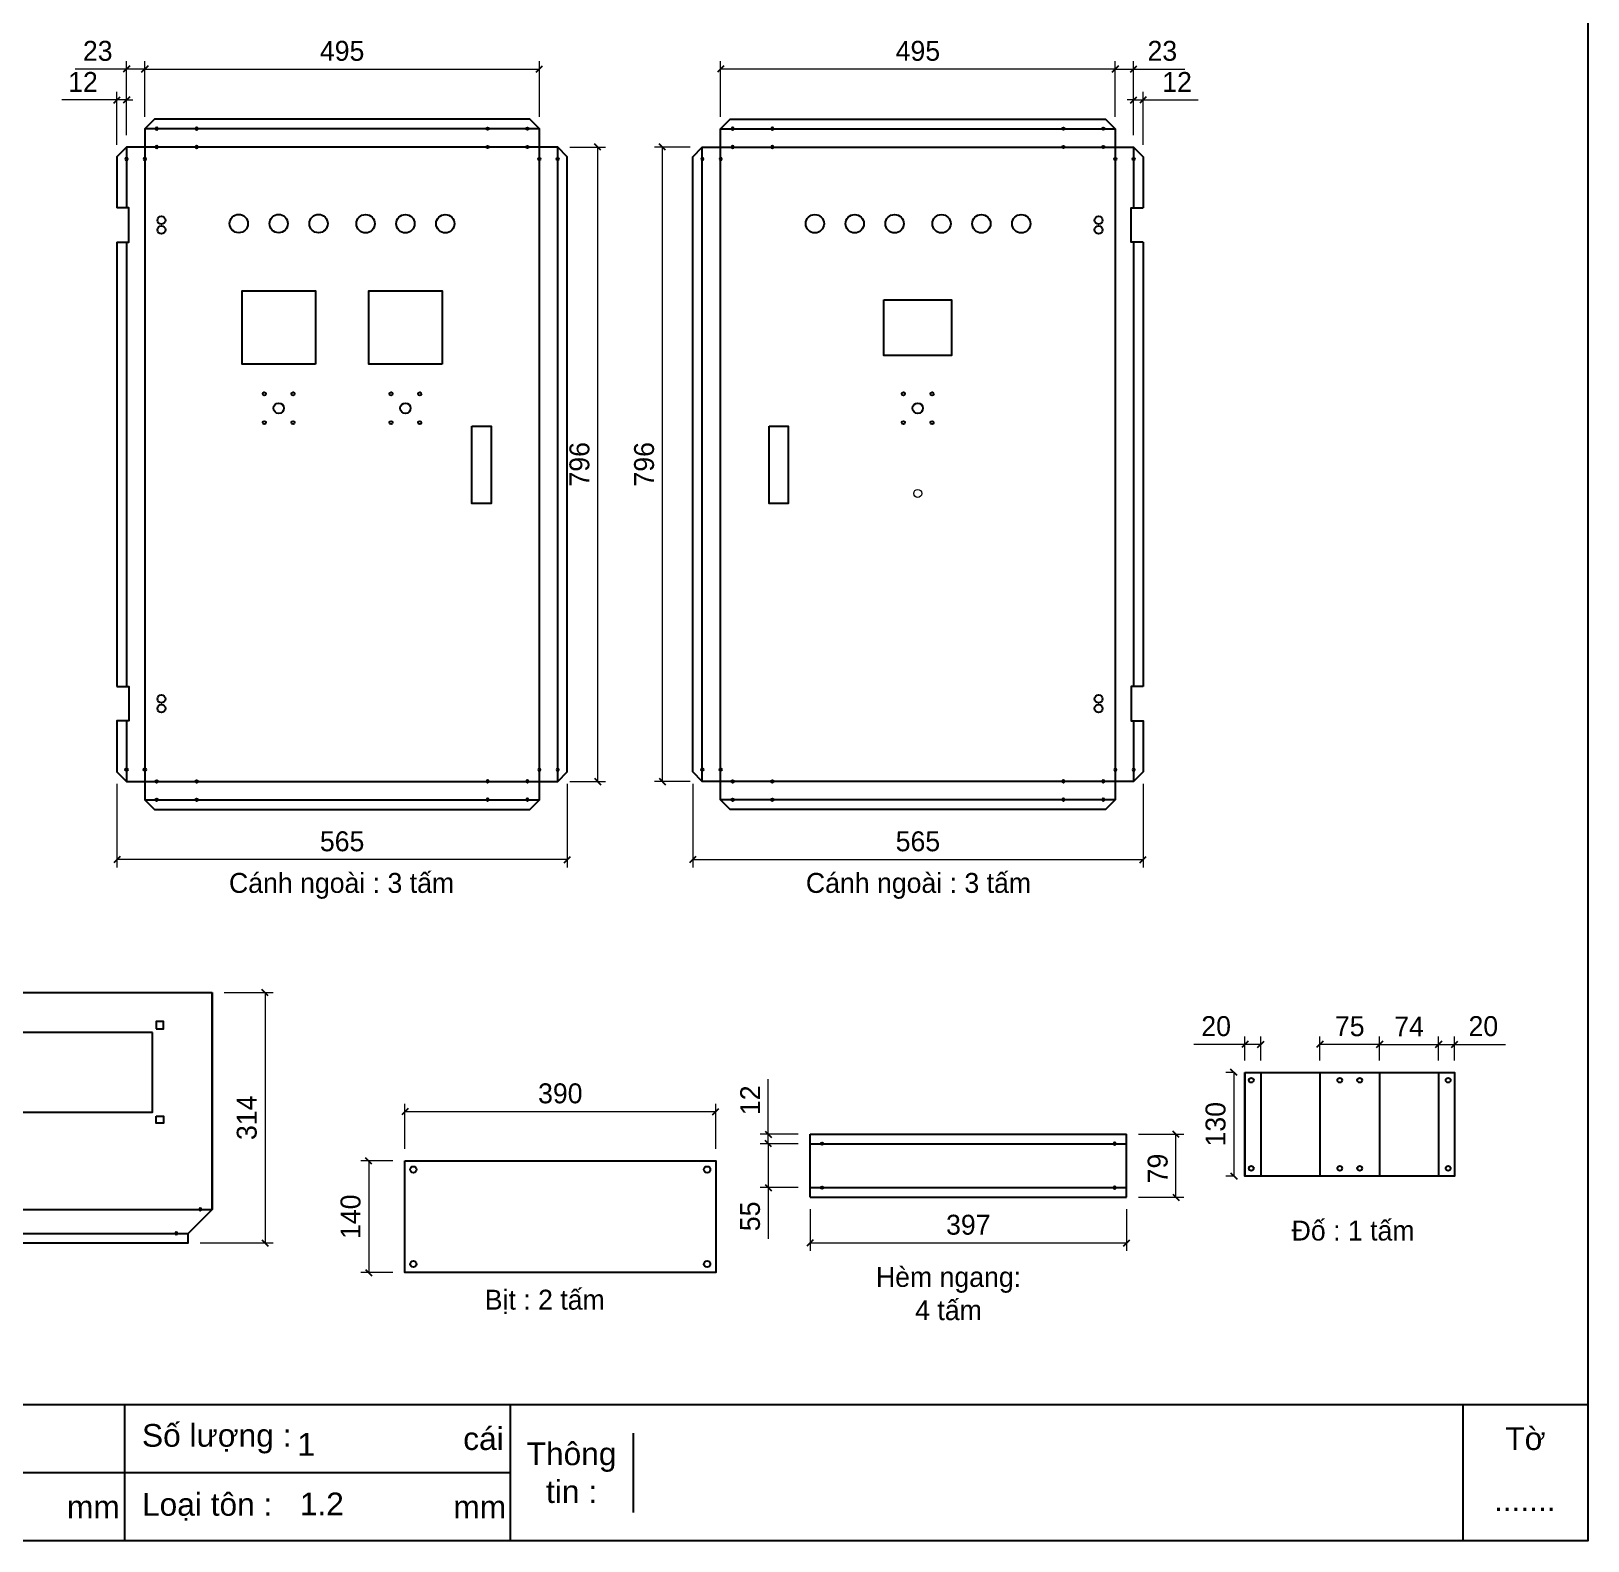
# Model space of a CAD drawing. Header units: millimetres. Extents: x 0 to 4227, y 0 to 2989.
# Drawn here: x 2274 to 4227, y 0 to 1893 of the extents above; entities that cross this region are included whole.
import ezdxf

# ---------------------------------------------------------------- set-up
doc = ezdxf.new("R2010")
doc.units = ezdxf.units.MM
doc.layers.add('CNC', color=7, linetype='Continuous')
doc.layers.add('DIM', color=253, linetype='Continuous')
doc.styles.add('Arial', font='arial.ttf')
doc.dimstyles.new('Dim-25', dxfattribs={"dimtxt": 25, "dimasz": 8, "dimexe": 10, "dimexo": 15, "dimgap": 10, "dimtad": 1, "dimdec": 0, "dimtxsty": 'Standard', "dimblk": 'OBLIQUE', "dimcen": 10, "dimclrd": 5, "dimclre": 5, "dimclrt": 3, "dimazin": 3, "dimtfac": 1, "dimtdec": 0, "dimtmove": 0, "dimatfit": 3, "dimldrblk": 'OBLIQUE', "dimlwd": 9, "dimlwe": 9})

# ---------------------------------------------------------------- blocks, each defined once
blk = doc.blocks.new('KHUNG CHUẨN')
at = {"color": 7}
for p, q in [((19889.2, -28535.2), (16919.2, -28535.2)), ((18599.2, -28535.2), (18599.2, -28655.2)), ((18939.2, -28535.2), (18939.2, -28655.2)), ((19779.2, -28535.2), (19779.2, -28655.2)), ((19047.6, -28560.2), (19047.6, -28630.2)), ((18939.2, -28595.2), (16919.2, -28595.2))]:
    blk.add_line(p, q, dxfattribs=at)
blk.add_lwpolyline([(16919.2, -26555.2), (19889.2, -26555.2), (19889.2, -28655.2), (16919.2, -28655.2)], close=True, dxfattribs=at)
at = {"color": 2, "char_height": 20, "style": 'Arial'}
for s, insert, width, attachment_point in [('  Số lượng :', (18599.2, -28565.2), 917.634, 4), ('cái', (18897.9, -28565.2), 63.517, 4), ('Tờ', (19834.2, -28565.2), 110, 5), ('Thông\\Ptin :', (18993.4, -28595.2), 108.311, 5), ('mm', (18548.6, -28625.2), 73.831, 4), ('  Loại tôn :', (18599.2, -28625.2), 917.634, 4), ('mm', (18889.2, -28625.2), 917.634, 4)]:
    blk.add_mtext(s, dxfattribs=dict(at, insert=insert, width=width, attachment_point=attachment_point))
at = {"color": 3, "style": 'Arial'}
for tag, p in [('#01', (17055.6, -28580.1)), ('#02', (17431.4, -28580.1)), ('#03', (18030.6, -28580.1)), ('#08', (18751.7, -28580.1)), ('#10', (19064.8, -28580.1)), ('#11', (19060.3, -28625.7)), ('#12', (19806.5, -28628.9)), ('#04', (17024.8, -28634.6)), ('#05', (17308.5, -28633)), ('#06', (17632.7, -28633.7)), ('#07', (18002, -28634.7)), ('#09', (18753.8, -28632.6))]:
    blk.add_attdef(tag, p, '', height=20, dxfattribs=at)
blk = doc.blocks.new('f3daunguoc')
at = {"layer": 'CNC', "color": 2, "lineweight": -3}
blk.add_circle((0, 0), 1.5, dxfattribs=at)
blk = doc.blocks.new('*D19')
at = {"color": 0, "linetype": 'ByBlock', "lineweight": -2}
for p, q in [((3652.7, 1803.2), (3660.7, 1811.2)), ((3672.7, 1811.2), (3664.7, 1803.2))]:
    blk.add_line(p, q, dxfattribs=at)
at = {"layer": 'Defpoints', "color": 0, "transparency": 16777216}
for p in [(3668.7, 1807.2), (3656.7, 1748), (3668.7, 1736)]:
    blk.add_point(p, dxfattribs=at)
at = {"layer": 'DIM', "color": 5, "lineweight": 9, "transparency": 16777216}
for p, q in [((3656.7, 1763), (3656.7, 1817.2)), ((3668.7, 1751), (3668.7, 1817.2)), ((3656.7, 1807.2), (3648.7, 1807.2)), ((3656.7, 1807.2), (3668.7, 1807.2)), ((3668.7, 1807.2), (3737.9, 1807.2))]:
    blk.add_line(p, q, dxfattribs=at)
at = {"layer": 'DIM', "color": 3, "transparency": 16777216, "insert": (3711.3, 1829.7), "char_height": 25, "attachment_point": 5}
blk.add_mtext('12', dxfattribs=at)
blk = doc.blocks.new('_Oblique')
at = {"color": 0, "linetype": 'ByBlock', "lineweight": -2}
blk.add_line((-0.5, -0.5), (0.5, 0.5), dxfattribs=at)
blk = doc.blocks.new('*D20')
at = {"color": 0, "linetype": 'ByBlock', "lineweight": -2}
for p, q in [((3637.7, 1849.8), (3629.7, 1841.8)), ((3652.7, 1841.8), (3660.7, 1849.8))]:
    blk.add_line(p, q, dxfattribs=at)
at = {"layer": 'Defpoints', "color": 0, "transparency": 16777216}
for p in [(3656.7, 1845.8), (3633.7, 1771), (3656.7, 1748)]:
    blk.add_point(p, dxfattribs=at)
at = {"layer": 'DIM', "color": 5, "lineweight": 9, "transparency": 16777216}
for p, q in [((3633.7, 1786), (3633.7, 1855.8)), ((3656.7, 1763), (3656.7, 1855.8)), ((3633.7, 1845.8), (3656.7, 1845.8)), ((3656.7, 1845.8), (3720.9, 1845.8))]:
    blk.add_line(p, q, dxfattribs=at)
at = {"layer": 'DIM', "color": 3, "transparency": 16777216, "insert": (3692.8, 1868.6), "char_height": 25, "attachment_point": 5}
blk.add_mtext('23', dxfattribs=at)
blk = doc.blocks.new('*D21')
at = {"color": 0, "linetype": 'ByBlock', "lineweight": -2}
for p, q in [((3142.7, 1849.8), (3134.7, 1841.8)), ((3629.7, 1841.8), (3637.7, 1849.8))]:
    blk.add_line(p, q, dxfattribs=at)
at = {"layer": 'Defpoints', "color": 0, "transparency": 16777216}
for p in [(3138.7, 1845.8), (3138.7, 1771), (3633.7, 1771)]:
    blk.add_point(p, dxfattribs=at)
at = {"layer": 'DIM', "color": 5, "lineweight": 9, "transparency": 16777216}
for p, q in [((3138.7, 1786), (3138.7, 1855.8)), ((3633.7, 1786), (3633.7, 1855.8)), ((3633.7, 1845.8), (3138.7, 1845.8))]:
    blk.add_line(p, q, dxfattribs=at)
at = {"layer": 'DIM', "color": 3, "transparency": 16777216, "insert": (3386.2, 1868.6), "char_height": 25, "attachment_point": 5}
blk.add_mtext('495', dxfattribs=at)
blk = doc.blocks.new('*D22')
at = {"color": 0, "linetype": 'ByBlock', "lineweight": -2}
for p, q in [((3069.6, 1744), (3061.6, 1752)), ((3061.6, 956.4), (3069.6, 948.4))]:
    blk.add_line(p, q, dxfattribs=at)
at = {"layer": 'Defpoints', "color": 0, "transparency": 16777216}
for p in [(3065.6, 1748), (3115.7, 1748), (3115.7, 952.4)]:
    blk.add_point(p, dxfattribs=at)
at = {"layer": 'DIM', "color": 5, "lineweight": 9, "transparency": 16777216}
for p, q in [((3100.7, 1748), (3055.6, 1748)), ((3065.6, 952.4), (3065.6, 1748)), ((3100.7, 952.4), (3055.6, 952.4))]:
    blk.add_line(p, q, dxfattribs=at)
at = {"layer": 'DIM', "color": 3, "transparency": 16777216, "insert": (3042.8, 1350.2), "char_height": 25, "attachment_point": 5, "rotation": 90}
blk.add_mtext('796', dxfattribs=at)
blk = doc.blocks.new('*D23')
at = {"color": 0, "linetype": 'ByBlock', "lineweight": -2}
for p, q in [((3107.7, 858.4), (3099.7, 850.4)), ((3664.7, 850.4), (3672.7, 858.4))]:
    blk.add_line(p, q, dxfattribs=at)
at = {"layer": 'Defpoints', "color": 0, "transparency": 16777216}
for p in [(3103.7, 964.4), (3668.7, 964.4), (3668.7, 854.4)]:
    blk.add_point(p, dxfattribs=at)
at = {"layer": 'DIM', "color": 5, "lineweight": 9, "transparency": 16777216}
for p, q in [((3103.7, 949.4), (3103.7, 844.4)), ((3668.7, 949.4), (3668.7, 844.4)), ((3103.7, 854.4), (3668.7, 854.4))]:
    blk.add_line(p, q, dxfattribs=at)
at = {"layer": 'DIM', "color": 3, "transparency": 16777216, "insert": (3386.2, 877.2), "char_height": 25, "attachment_point": 5}
blk.add_mtext('565', dxfattribs=at)
blk = doc.blocks.new('*D24')
at = {"color": 0, "linetype": 'ByBlock', "lineweight": -2}
for p, q in [((2377.4, 1803.2), (2385.4, 1811.2)), ((2397.4, 1811.2), (2389.4, 1803.2))]:
    blk.add_line(p, q, dxfattribs=at)
at = {"layer": 'Defpoints', "color": 0, "transparency": 16777216}
for p in [(2381.4, 1807.2), (2393.4, 1748), (2381.4, 1736)]:
    blk.add_point(p, dxfattribs=at)
at = {"layer": 'DIM', "color": 5, "lineweight": 9, "transparency": 16777216}
for p, q in [((2381.4, 1751), (2381.4, 1817.2)), ((2393.4, 1763), (2393.4, 1817.2)), ((2381.4, 1807.2), (2312.2, 1807.2)), ((2393.4, 1807.2), (2381.4, 1807.2)), ((2393.4, 1807.2), (2401.4, 1807.2))]:
    blk.add_line(p, q, dxfattribs=at)
at = {"layer": 'DIM', "color": 3, "transparency": 16777216, "insert": (2338.8, 1829.7), "char_height": 25, "attachment_point": 5}
blk.add_mtext('12', dxfattribs=at)
blk = doc.blocks.new('*D25')
at = {"color": 0, "linetype": 'ByBlock', "lineweight": -2}
for p, q in [((2397.4, 1849.8), (2389.4, 1841.8)), ((2412.4, 1841.8), (2420.4, 1849.8))]:
    blk.add_line(p, q, dxfattribs=at)
at = {"layer": 'Defpoints', "color": 0, "transparency": 16777216}
for p in [(2393.4, 1845.8), (2416.4, 1771), (2393.4, 1748)]:
    blk.add_point(p, dxfattribs=at)
at = {"layer": 'DIM', "color": 5, "lineweight": 9, "transparency": 16777216}
for p, q in [((2393.4, 1763), (2393.4, 1855.8)), ((2416.4, 1786), (2416.4, 1855.8)), ((2393.4, 1845.8), (2329.2, 1845.8)), ((2416.4, 1845.8), (2393.4, 1845.8))]:
    blk.add_line(p, q, dxfattribs=at)
at = {"layer": 'DIM', "color": 3, "transparency": 16777216, "insert": (2357.3, 1868.6), "char_height": 25, "attachment_point": 5}
blk.add_mtext('23', dxfattribs=at)
blk = doc.blocks.new('*D26')
at = {"color": 0, "linetype": 'ByBlock', "lineweight": -2}
for p, q in [((2420.4, 1849.8), (2412.4, 1841.8)), ((2907.4, 1841.8), (2915.4, 1849.8))]:
    blk.add_line(p, q, dxfattribs=at)
at = {"layer": 'Defpoints', "color": 0, "transparency": 16777216}
for p in [(2911.4, 1845.8), (2416.4, 1771), (2911.4, 1771)]:
    blk.add_point(p, dxfattribs=at)
at = {"layer": 'DIM', "color": 5, "lineweight": 9, "transparency": 16777216}
for p, q in [((2416.4, 1786), (2416.4, 1855.8)), ((2911.4, 1786), (2911.4, 1855.8)), ((2416.4, 1845.8), (2911.4, 1845.8))]:
    blk.add_line(p, q, dxfattribs=at)
at = {"layer": 'DIM', "color": 3, "transparency": 16777216, "insert": (2663.9, 1868.6), "char_height": 25, "attachment_point": 5}
blk.add_mtext('495', dxfattribs=at)
blk = doc.blocks.new('*D27')
at = {"color": 0, "linetype": 'ByBlock', "lineweight": -2}
for p, q in [((2988.5, 1744), (2980.5, 1752)), ((2980.5, 956.4), (2988.5, 948.4))]:
    blk.add_line(p, q, dxfattribs=at)
at = {"layer": 'Defpoints', "color": 0, "transparency": 16777216}
for p in [(2934.4, 1748), (2984.5, 1748), (2934.4, 952.4)]:
    blk.add_point(p, dxfattribs=at)
at = {"layer": 'DIM', "color": 5, "lineweight": 9, "transparency": 16777216}
for p, q in [((2949.4, 1748), (2994.5, 1748)), ((2984.5, 952.4), (2984.5, 1748)), ((2949.4, 952.4), (2994.5, 952.4))]:
    blk.add_line(p, q, dxfattribs=at)
at = {"layer": 'DIM', "color": 3, "transparency": 16777216, "insert": (2961.7, 1350.2), "char_height": 25, "attachment_point": 5, "rotation": 90}
blk.add_mtext('796', dxfattribs=at)
blk = doc.blocks.new('*D28')
at = {"color": 0, "linetype": 'ByBlock', "lineweight": -2}
for p, q in [((2385.4, 858.4), (2377.4, 850.4)), ((2942.4, 850.4), (2950.4, 858.4))]:
    blk.add_line(p, q, dxfattribs=at)
at = {"layer": 'Defpoints', "color": 0, "transparency": 16777216}
for p in [(2381.4, 964.4), (2946.4, 964.4), (2381.4, 854.4)]:
    blk.add_point(p, dxfattribs=at)
at = {"layer": 'DIM', "color": 5, "lineweight": 9, "transparency": 16777216}
for p, q in [((2381.4, 949.4), (2381.4, 844.4)), ((2946.4, 949.4), (2946.4, 844.4)), ((2946.4, 854.4), (2381.4, 854.4))]:
    blk.add_line(p, q, dxfattribs=at)
at = {"layer": 'DIM', "color": 3, "transparency": 16777216, "insert": (2663.9, 877.2), "char_height": 25, "attachment_point": 5}
blk.add_mtext('565', dxfattribs=at)
blk = doc.blocks.new('*D36')
at = {"color": 0, "linetype": 'ByBlock', "lineweight": -2}
for p, q in [((2571.2, 683.6), (2563.2, 691.6)), ((2563.2, 377.6), (2571.2, 369.6))]:
    blk.add_line(p, q, dxfattribs=at)
at = {"layer": 'Defpoints', "color": 0, "transparency": 16777216}
for p in [(2500.9, 687.6), (2470.9, 373.6), (2567.2, 373.6)]:
    blk.add_point(p, dxfattribs=at)
at = {"layer": 'DIM', "color": 5, "lineweight": 9, "transparency": 16777216}
for p, q in [((2515.9, 687.6), (2577.2, 687.6)), ((2567.2, 687.6), (2567.2, 373.6)), ((2485.9, 373.6), (2577.2, 373.6))]:
    blk.add_line(p, q, dxfattribs=at)
at = {"layer": 'DIM', "color": 3, "transparency": 16777216, "insert": (2544.4, 530.6), "char_height": 25, "attachment_point": 5, "rotation": 90}
blk.add_mtext('314', dxfattribs=at)
blk = doc.blocks.new('*D37')
at = {"color": 5, "lineweight": 9, "ltscale": 3, "transparency": 16777216}
for p, q in [((2742.6, 491.5), (2742.6, 548.3)), ((3132.6, 491.5), (3132.6, 548.3)), ((2742.6, 538.3), (3132.6, 538.3))]:
    blk.add_line(p, q, dxfattribs=at)
at = {"color": 0, "linetype": 'ByBlock', "lineweight": -2}
for p, q in [((2746.6, 542.3), (2738.6, 534.3)), ((3128.6, 534.3), (3136.6, 542.3))]:
    blk.add_line(p, q, dxfattribs=at)
at = {"layer": 'Defpoints', "color": 0, "ltscale": 3, "transparency": 16777216}
for p in [(3132.6, 538.3), (2742.6, 476.5), (3132.6, 476.5)]:
    blk.add_point(p, dxfattribs=at)
at = {"color": 3, "ltscale": 3, "transparency": 16777216, "insert": (2937.6, 561.1), "char_height": 25, "attachment_point": 5}
blk.add_mtext('390', dxfattribs=at)
blk = doc.blocks.new('*D38')
at = {"color": 5, "lineweight": 9, "ltscale": 3, "transparency": 16777216}
for p, q in [((2727.6, 476.5), (2687.3, 476.5)), ((2697.3, 476.5), (2697.3, 336.5)), ((2727.6, 336.5), (2687.3, 336.5))]:
    blk.add_line(p, q, dxfattribs=at)
at = {"color": 0, "linetype": 'ByBlock', "lineweight": -2}
for p, q in [((2701.3, 472.5), (2693.3, 480.5)), ((2693.3, 340.5), (2701.3, 332.5))]:
    blk.add_line(p, q, dxfattribs=at)
at = {"layer": 'Defpoints', "color": 0, "ltscale": 3, "transparency": 16777216}
for p in [(2742.6, 476.5), (2697.3, 336.5), (2742.6, 336.5)]:
    blk.add_point(p, dxfattribs=at)
at = {"color": 3, "ltscale": 3, "transparency": 16777216, "insert": (2674.6, 406.5), "char_height": 25, "attachment_point": 5, "rotation": 90}
blk.add_mtext('140', dxfattribs=at)
blk = doc.blocks.new('*D49')
at = {"color": 0, "linetype": 'ByBlock', "lineweight": -2}
for p, q in [((3194.4, 514), (3202.4, 506)), ((3202.4, 494), (3194.4, 502))]:
    blk.add_line(p, q, dxfattribs=at)
at = {"layer": 'Defpoints', "color": 0, "transparency": 16777216}
for p in [(3198.4, 510), (3250.9, 510), (3250.9, 498)]:
    blk.add_point(p, dxfattribs=at)
at = {"layer": 'DIM', "color": 5, "lineweight": 9, "transparency": 16777216}
for p, q in [((3198.4, 510), (3198.4, 579.2)), ((3235.9, 510), (3188.4, 510)), ((3198.4, 498), (3198.4, 510)), ((3235.9, 498), (3188.4, 498)), ((3198.4, 498), (3198.4, 490))]:
    blk.add_line(p, q, dxfattribs=at)
at = {"layer": 'DIM', "color": 3, "transparency": 16777216, "insert": (3175.8, 552.6), "char_height": 25, "attachment_point": 5, "rotation": 90}
blk.add_mtext('12', dxfattribs=at)
blk = doc.blocks.new('*D50')
at = {"color": 0, "linetype": 'ByBlock', "lineweight": -2}
for p, q in [((3202.4, 494), (3194.4, 502)), ((3194.4, 447), (3202.4, 439))]:
    blk.add_line(p, q, dxfattribs=at)
at = {"layer": 'Defpoints', "color": 0, "transparency": 16777216}
for p in [(3250.9, 498), (3198.4, 443), (3250.9, 443)]:
    blk.add_point(p, dxfattribs=at)
at = {"layer": 'DIM', "color": 5, "lineweight": 9, "transparency": 16777216}
for p, q in [((3235.9, 498), (3188.4, 498)), ((3198.4, 498), (3198.4, 443)), ((3235.9, 443), (3188.4, 443)), ((3198.4, 443), (3198.4, 379))]:
    blk.add_line(p, q, dxfattribs=at)
at = {"layer": 'DIM', "color": 3, "transparency": 16777216, "insert": (3175.7, 407), "char_height": 25, "attachment_point": 5, "rotation": 90}
blk.add_mtext('55', dxfattribs=at)
blk = doc.blocks.new('*D51')
at = {"color": 0, "linetype": 'ByBlock', "lineweight": -2}
for p, q in [((3254.9, 377.6), (3246.9, 369.6)), ((3643.9, 369.6), (3651.9, 377.6))]:
    blk.add_line(p, q, dxfattribs=at)
at = {"layer": 'Defpoints', "color": 0, "transparency": 16777216}
for p in [(3250.9, 431), (3647.9, 431), (3647.9, 373.6)]:
    blk.add_point(p, dxfattribs=at)
at = {"layer": 'DIM', "color": 5, "lineweight": 9, "transparency": 16777216}
for p, q in [((3250.9, 416), (3250.9, 363.6)), ((3647.9, 416), (3647.9, 363.6)), ((3250.9, 373.6), (3647.9, 373.6))]:
    blk.add_line(p, q, dxfattribs=at)
at = {"layer": 'DIM', "color": 3, "transparency": 16777216, "insert": (3449.4, 396.3), "char_height": 25, "attachment_point": 5}
blk.add_mtext('397', dxfattribs=at)
blk = doc.blocks.new('*D52')
at = {"color": 0, "linetype": 'ByBlock', "lineweight": -2}
for p, q in [((3713.9, 506), (3705.9, 514)), ((3705.9, 435), (3713.9, 427))]:
    blk.add_line(p, q, dxfattribs=at)
at = {"layer": 'Defpoints', "color": 0, "transparency": 16777216}
for p in [(3647.9, 510), (3709.9, 510), (3647.9, 431)]:
    blk.add_point(p, dxfattribs=at)
at = {"layer": 'DIM', "color": 5, "lineweight": 9, "transparency": 16777216}
for p, q in [((3662.9, 510), (3719.9, 510)), ((3709.9, 431), (3709.9, 510)), ((3662.9, 431), (3719.9, 431))]:
    blk.add_line(p, q, dxfattribs=at)
at = {"layer": 'DIM', "color": 3, "transparency": 16777216, "insert": (3687.1, 467), "char_height": 25, "attachment_point": 5, "rotation": 90}
blk.add_mtext('79', dxfattribs=at)
blk = doc.blocks.new('*D67')
at = {"color": 0, "linetype": 'ByBlock', "lineweight": -2}
for p, q in [((4043.4, 626.6), (4035.4, 618.6)), ((4055.4, 618.6), (4063.4, 626.6))]:
    blk.add_line(p, q, dxfattribs=at)
at = {"color": 5, "lineweight": 9, "ltscale": 3, "transparency": 16777216}
for p, q in [((4039.4, 602.5), (4039.4, 632.6)), ((4059.4, 602.5), (4059.4, 632.6)), ((4039.4, 622.6), (4059.4, 622.6)), ((4059.4, 622.6), (4123.5, 622.6))]:
    blk.add_line(p, q, dxfattribs=at)
at = {"layer": 'Defpoints', "color": 0, "ltscale": 3, "transparency": 16777216}
for p in [(4059.4, 622.6), (4039.4, 587.5), (4059.4, 587.5)]:
    blk.add_point(p, dxfattribs=at)
at = {"color": 3, "ltscale": 3, "transparency": 16777216, "insert": (4095.5, 645.4), "char_height": 25, "attachment_point": 5}
blk.add_mtext('20', dxfattribs=at)
blk = doc.blocks.new('*D68')
at = {"color": 0, "linetype": 'ByBlock', "lineweight": -2}
for p, q in [((3969.4, 626.6), (3961.4, 618.6)), ((4035.4, 618.6), (4043.4, 626.6))]:
    blk.add_line(p, q, dxfattribs=at)
at = {"color": 5, "lineweight": 9, "ltscale": 3, "transparency": 16777216}
for p, q in [((3965.4, 602.5), (3965.4, 632.6)), ((4039.4, 602.5), (4039.4, 632.6)), ((3965.4, 622.6), (4039.4, 622.6))]:
    blk.add_line(p, q, dxfattribs=at)
at = {"layer": 'Defpoints', "color": 0, "ltscale": 3, "transparency": 16777216}
for p in [(4039.4, 622.6), (3965.4, 587.5), (4039.4, 587.5)]:
    blk.add_point(p, dxfattribs=at)
at = {"color": 3, "ltscale": 3, "transparency": 16777216, "insert": (4002.4, 645.1), "char_height": 25, "attachment_point": 5}
blk.add_mtext('74', dxfattribs=at)
blk = doc.blocks.new('*D69')
at = {"color": 0, "linetype": 'ByBlock', "lineweight": -2}
for p, q in [((3894.4, 626.6), (3886.4, 618.6)), ((3961.4, 618.6), (3969.4, 626.6))]:
    blk.add_line(p, q, dxfattribs=at)
at = {"color": 5, "lineweight": 9, "ltscale": 3, "transparency": 16777216}
for p, q in [((3890.4, 602.5), (3890.4, 632.6)), ((3965.4, 602.5), (3965.4, 632.6)), ((3965.4, 622.6), (3890.4, 622.6))]:
    blk.add_line(p, q, dxfattribs=at)
at = {"layer": 'Defpoints', "color": 0, "ltscale": 3, "transparency": 16777216}
for p in [(3890.4, 622.6), (3890.4, 587.5), (3965.4, 587.5)]:
    blk.add_point(p, dxfattribs=at)
at = {"color": 3, "ltscale": 3, "transparency": 16777216, "insert": (3927.9, 645.3), "char_height": 25, "attachment_point": 5}
blk.add_mtext('75', dxfattribs=at)
blk = doc.blocks.new('*D70')
at = {"color": 0, "linetype": 'ByBlock', "lineweight": -2}
for p, q in [((3894.4, 626.6), (3886.4, 618.6)), ((3961.4, 618.6), (3969.4, 626.6))]:
    blk.add_line(p, q, dxfattribs=at)
at = {"color": 5, "lineweight": 9, "ltscale": 3, "transparency": 16777216}
for p, q in [((3890.4, 602.5), (3890.4, 632.6)), ((3965.4, 602.5), (3965.4, 632.6)), ((3965.4, 622.6), (3890.4, 622.6))]:
    blk.add_line(p, q, dxfattribs=at)
at = {"layer": 'Defpoints', "color": 0, "ltscale": 3, "transparency": 16777216}
for p in [(3890.4, 622.6), (3890.4, 587.5), (3965.4, 587.5)]:
    blk.add_point(p, dxfattribs=at)
at = {"color": 3, "ltscale": 3, "transparency": 16777216, "insert": (3927.9, 645.3), "char_height": 25, "attachment_point": 5}
blk.add_mtext('75', dxfattribs=at)
blk = doc.blocks.new('*D71')
at = {"color": 0, "linetype": 'ByBlock', "lineweight": -2}
for p, q in [((3800.4, 626.6), (3792.4, 618.6)), ((3812.4, 618.6), (3820.4, 626.6))]:
    blk.add_line(p, q, dxfattribs=at)
at = {"color": 5, "lineweight": 9, "ltscale": 3, "transparency": 16777216}
for p, q in [((3796.4, 602.5), (3796.4, 632.6)), ((3816.4, 602.5), (3816.4, 632.6)), ((3796.4, 622.6), (3732.2, 622.6)), ((3816.4, 622.6), (3796.4, 622.6))]:
    blk.add_line(p, q, dxfattribs=at)
at = {"layer": 'Defpoints', "color": 0, "ltscale": 3, "transparency": 16777216}
for p in [(3796.4, 622.6), (3796.4, 587.5), (3816.4, 587.5)]:
    blk.add_point(p, dxfattribs=at)
at = {"color": 3, "ltscale": 3, "transparency": 16777216, "insert": (3760.3, 645.4), "char_height": 25, "attachment_point": 5}
blk.add_mtext('20', dxfattribs=at)
blk = doc.blocks.new('*D72')
at = {"color": 5, "lineweight": 9, "ltscale": 3, "transparency": 16777216}
for p, q in [((3781.4, 587.5), (3772.5, 587.5)), ((3782.5, 587.5), (3782.5, 457.5)), ((3781.4, 457.5), (3772.5, 457.5))]:
    blk.add_line(p, q, dxfattribs=at)
at = {"color": 0, "linetype": 'ByBlock', "lineweight": -2}
for p, q in [((3786.5, 583.5), (3778.5, 591.5)), ((3778.5, 461.5), (3786.5, 453.5))]:
    blk.add_line(p, q, dxfattribs=at)
at = {"layer": 'Defpoints', "color": 0, "ltscale": 3, "transparency": 16777216}
for p in [(3796.4, 587.5), (3782.5, 457.5), (3796.4, 457.5)]:
    blk.add_point(p, dxfattribs=at)
at = {"color": 3, "ltscale": 3, "transparency": 16777216, "insert": (3759.7, 522.5), "char_height": 25, "attachment_point": 5, "rotation": 90}
blk.add_mtext('130', dxfattribs=at)

msp = doc.modelspace()

# ---------------------------------------------------------------- linework, layer by layer
at = {"color": 7}
for p, q in [((1500.9, 687.6), (2500.9, 687.6)), ((3250.9, 510), (3647.9, 510)), ((3250.9, 431), (3250.9, 510)), ((3250.9, 498), (3647.9, 498)), ((3250.9, 443), (3647.9, 443)), ((3250.9, 431), (3647.9, 431)), ((1500.9, 415.6), (2500.9, 415.6)), ((2500.9, 415.6), (2470.9, 385.6)), ((1530.9, 385.6), (2470.9, 385.6))]:
    msp.add_line(p, q, dxfattribs=at)
at = {"ltscale": 3}
for p, q in [((3796.4, 587.5), (3796.4, 457.5)), ((3816.4, 587.5), (3816.4, 457.5)), ((3816.4, 587.5), (3816.4, 457.5)), ((3890.4, 587.5), (3890.4, 457.5)), ((3965.4, 587.5), (3965.4, 457.5)), ((4039.4, 587.5), (4039.4, 457.5)), ((4039.4, 587.5), (4039.4, 457.5)), ((4059.4, 587.5), (4059.4, 457.5))]:
    msp.add_line(p, q, dxfattribs=at)
at = {"color": 2}
msp.add_line((3647.9, 431), (3647.9, 510), dxfattribs=at)
for points in [[(2381.4, 1071.4), (2396.4, 1071.4), (2396.4, 1028.4), (2381.4, 1028.4), (2381.4, 964.4), (2393.4, 952.4), (2416.4, 952.4), (2416.4, 929.4), (2428.4, 917.4), (2899.4, 917.4), (2911.4, 929.4), (2911.4, 952.4), (2934.4, 952.4), (2946.4, 964.4), (2946.4, 1736), (2934.4, 1748), (2911.4, 1748), (2911.4, 1771), (2899.4, 1783), (2428.4, 1783), (2416.4, 1771), (2416.4, 1748), (2393.4, 1748), (2381.4, 1736), (2381.4, 1671.7)], [(3668.7, 1071.4), (3653.7, 1071.4), (3653.7, 1028.4), (3668.7, 1028.4), (3668.7, 964.4), (3656.7, 952.4), (3633.7, 952.4), (3633.7, 929.4), (3621.7, 917.4), (3150.7, 917.4), (3138.7, 929.4), (3138.7, 952.4), (3115.7, 952.4), (3103.7, 964.4), (3103.7, 1736), (3115.7, 1748), (3138.7, 1748), (3138.7, 1771), (3150.7, 1783), (3621.7, 1783), (3633.7, 1771), (3633.7, 1748), (3656.7, 1748), (3668.7, 1736), (3668.7, 1671.7)], [(2381.4, 1628.7), (2396.4, 1628.7), (2396.4, 1671.7), (2381.4, 1671.7)], [(3668.7, 1628.7), (3653.7, 1628.7), (3653.7, 1671.7), (3668.7, 1671.7)]]:
    msp.add_lwpolyline(points, dxfattribs=at)
at = {"color": 7}
for points in [[(2911.4, 1771), (2416.4, 1771)], [(3138.7, 1771), (3633.7, 1771)], [(2393.4, 1748), (2393.4, 1671.7)], [(2934.4, 952.4), (2934.4, 1748)], [(3115.7, 952.4), (3115.7, 1748)], [(3656.7, 1748), (3656.7, 1671.7)], [(2381.4, 1628.7), (2381.4, 1071.4)], [(2393.4, 1628.7), (2393.4, 1071.4)], [(3656.7, 1628.7), (3656.7, 1071.4)], [(3668.7, 1628.7), (3668.7, 1071.4)], [(2393.4, 1028.4), (2393.4, 952.4)], [(3656.7, 1028.4), (3656.7, 952.4)], [(2416.4, 929.4), (2911.4, 929.4)], [(3633.7, 929.4), (3138.7, 929.4)], [(2500.9, 415.6), (2500.9, 687.6)], [(2500.9, 687.6), (2500.9, 415.6)], [(1530.9, 385.6), (1530.9, 373.6), (2470.9, 373.6), (2470.9, 385.6)]]:
    msp.add_lwpolyline(points, dxfattribs=at)
for points in [[(2911.4, 1748), (2416.4, 1748), (2416.4, 952.4), (2911.4, 952.4)], [(3138.7, 1748), (3633.7, 1748), (3633.7, 952.4), (3138.7, 952.4)], [(2742.6, 476.5), (3132.6, 476.5), (3132.6, 336.5), (2742.6, 336.5)]]:
    msp.add_lwpolyline(points, close=True, dxfattribs=at)
at = {"color": 2, "ltscale": 3}
for points in [[(2630.3, 1475.6), (2538.3, 1475.6), (2538.3, 1567.6), (2630.3, 1567.6)], [(2789.3, 1475.6), (2697.3, 1475.6), (2697.3, 1567.6), (2789.3, 1567.6)], [(3343.5, 1556.5), (3428.5, 1556.5), (3428.5, 1486.5), (3343.5, 1486.5)], [(2826.7, 1398.1), (2850.7, 1398.1), (2850.7, 1301.1), (2826.7, 1301.1)], [(3199.4, 1398.1), (3223.4, 1398.1), (3223.4, 1301.1), (3199.4, 1301.1)]]:
    msp.add_lwpolyline(points, close=True, dxfattribs=at)
at = {"color": 2}
for points in [[(2430.7, 642.3), (2439.7, 642.3), (2439.7, 651.3), (2430.7, 651.3)], [(2425.9, 637.6), (2075.9, 637.6), (2075.9, 537.6), (2425.9, 537.6)], [(2430.7, 532.8), (2439.7, 532.8), (2439.7, 523.8), (2430.7, 523.8)]]:
    msp.add_lwpolyline(points, close=True, dxfattribs=at)
at = {"ltscale": 3}
msp.add_lwpolyline([(3796.4, 587.5), (4059.4, 587.5), (4059.4, 457.5), (3796.4, 457.5)], close=True, dxfattribs=at)
at = {"color": 2}
for centre in [(2437.2, 1656.2), (3612.9, 1656.2), (2437.2, 1644.2), (3612.9, 1644.2), (2437.2, 1055.9), (3612.9, 1055.9), (2437.2, 1043.9), (3612.9, 1043.9)]:
    msp.add_circle(centre, 5, dxfattribs=at)
at = {"color": 2, "ltscale": 3}
for centre, radius in [((2534.3, 1652.1), 11.5), ((2584.3, 1652.1), 11.5), ((2634.3, 1652.1), 11.5), ((2693.3, 1651.9), 11.5), ((2743.3, 1651.9), 11.5), ((2793.3, 1651.9), 11.5), ((3256.9, 1651.9), 11.5), ((3306.9, 1651.9), 11.5), ((3356.9, 1651.9), 11.5), ((3415.8, 1651.9), 11.5), ((3465.8, 1651.9), 11.5), ((3515.8, 1651.9), 11.5), ((2566.3, 1438.5), 2), ((2584.3, 1420.5), 6.5), ((2602.3, 1438.5), 2), ((2725.3, 1438.5), 2), ((2743.3, 1420.5), 6.5), ((2761.3, 1438.5), 2), ((3368, 1438.5), 2), ((3386, 1420.5), 6.5), ((3404, 1438.5), 2), ((2566.3, 1402.5), 2), ((2602.3, 1402.5), 2), ((2725.3, 1402.5), 2), ((2761.3, 1402.5), 2), ((3368, 1402.5), 2), ((3404, 1402.5), 2), ((3804.4, 577.7), 3), ((3915.4, 577.7), 3), ((3940.4, 577.7), 3), ((4051.4, 577.7), 3), ((3804.4, 467.2), 3), ((3915.4, 467.2), 3), ((3940.4, 467.2), 3), ((4051.4, 467.2), 3)]:
    msp.add_circle(centre, radius, dxfattribs=at)
at = {"color": 2, "lineweight": 13}
msp.add_circle((3386, 1313.6), 5, dxfattribs=at)
at = {"color": 7}
for centre in [(2753.3, 465.7), (3121.8, 465.7), (2753.3, 347.2), (3121.8, 347.2)]:
    msp.add_circle(centre, 4, dxfattribs=at)

# ---------------------------------------------------------------- block references
at = {"color": 3}
ref = msp.add_blockref('KHUNG CHUẨN', (-24077.9, 40779.3), dxfattribs=dict(at, xscale=1.42310519998864, yscale=1.42310519998864, zscale=1.42310519998864))
ref.add_attrib('#08', '1', (2607.8, 106.8), dxfattribs={"color": 3, "height": 28.5, "style": 'Arial'})
ref.add_attrib('#09', '1.2', (2610.8, 32.1), dxfattribs={"color": 3, "height": 28.46, "style": 'Arial'})
ref.add_attrib('#12', '.......', (4108.8, 37.4), dxfattribs={"color": 3, "height": 28.46, "style": 'Arial'})
at = {"lineweight": -3, "xscale": -1}
for p, rotation in [((2431.4, 1771), 180), ((2481.4, 1771), 180), ((3153.7, 1771), 180), ((3203.7, 1771), 180), ((2431.4, 1748), 180), ((2481.4, 1748), 180), ((3153.7, 1748), 180), ((3203.7, 1748), 180), ((2393.4, 1733), 180), ((2416.4, 1733), 180), ((3115.7, 1733), 180), ((3138.7, 1733), 180), ((3632.9, 498), 90), ((3632.9, 443), 90), ((2485.9, 415.6), 90), ((2455.9, 385.6), 90)]:
    msp.add_blockref('f3daunguoc', p, dxfattribs=dict(at, rotation=rotation))
at = {"lineweight": -3}
for p, rotation in [((2846.4, 1771), 180), ((2896.4, 1771), 180), ((3568.7, 1771), 180), ((3618.7, 1771), 180), ((2846.4, 1748), 180), ((2896.4, 1748), 180), ((3568.7, 1748), 180), ((3618.7, 1748), 180), ((2911.4, 1733), 180), ((2934.4, 1733), 180), ((3633.7, 1733), 180), ((3656.7, 1733), 180), ((3265.9, 498), 270), ((3265.9, 443), 270)]:
    msp.add_blockref('f3daunguoc', p, dxfattribs=dict(at, rotation=rotation))
for p in [(2393.4, 967.4), (2416.4, 967.4), (3115.7, 967.4), (3138.7, 967.4), (2431.4, 952.4), (2481.4, 952.4), (3153.7, 952.4), (3203.7, 952.4), (2431.4, 929.4), (2481.4, 929.4), (3153.7, 929.4), (3203.7, 929.4)]:
    msp.add_blockref('f3daunguoc', p, dxfattribs=at)
at = {"lineweight": -3, "xscale": -1}
for p in [(2911.4, 967.4), (2934.4, 967.4), (3633.7, 967.4), (3656.7, 967.4), (2846.4, 952.4), (2896.4, 952.4), (3568.7, 952.4), (3618.7, 952.4), (2846.4, 929.4), (2896.4, 929.4), (3568.7, 929.4), (3618.7, 929.4)]:
    msp.add_blockref('f3daunguoc', p, dxfattribs=at)

# ---------------------------------------------------------------- texts
at = {"color": 2, "char_height": 25, "attachment_point": 5}
for s, insert, width in [('Cánh ngoài : 3 tấm', (2663.2, 821.4), 1069), ('Cánh ngoài : 3 tấm', (3386.9, 821.4), 1069), ('Đố : 1 tấm', (3932.1, 389), 512), ('Hèm ngang: \\P4 tấm', (3424.6, 310), 512), ('Bịt : 2 tấm', (2918.1, 299.7), 1069)]:
    msp.add_mtext(s, dxfattribs=dict(at, insert=insert, width=width))

# ---------------------------------------------------------------- dimensions: what is measured, and where the dimension line sits
at = {"ltscale": 3}
for base, p1, p2, picture, middle in [((3796.4, 622.6), (3816.4, 587.5), (3796.4, 587.5), '*D71', (3760.3, 645.4)), ((3890.4, 622.6), (3816.4, 587.5), (3890.4, 587.5), '*D70', (3853.4, 645.1)), ((3890.4, 622.6), (3965.4, 587.5), (3890.4, 587.5), '*D69', (3927.9, 645.3)), ((4039.4, 622.6), (3965.4, 587.5), (4039.4, 587.5), '*D68', (4002.4, 645.1)), ((4059.4, 622.6), (4039.4, 587.5), (4059.4, 587.5), '*D67', (4095.5, 645.4)), ((3132.6, 538.3), (2742.6, 476.5), (3132.6, 476.5), '*D37', (2937.6, 561.1))]:
    dim = msp.add_linear_dim(base=base, p1=p1, p2=p2, dimstyle='Dim-25', dxfattribs=at)
    dim.commit()
    dim.dimension.update_dxf_attribs({"geometry": picture, "text_midpoint": middle})
for base, p1, p2, picture, middle in [((3782.5, 457.5), (3796.4, 587.5), (3796.4, 457.5), '*D72', (3759.7, 522.5)), ((2697.3, 336.5), (2742.6, 476.5), (2742.6, 336.5), '*D38', (2674.6, 406.5))]:
    dim = msp.add_linear_dim(base=base, p1=p1, p2=p2, angle=90, dimstyle='Dim-25', dxfattribs=at)
    dim.commit()
    dim.dimension.update_dxf_attribs({"geometry": picture, "text_midpoint": middle})
at = {"layer": 'DIM', "color": 2}
for base, p1, p2, angle, picture, middle in [((2393.4, 1845.8), (2416.4, 1771), (2393.4, 1748), 180, '*D25', (2357.3, 1868.6)), ((2911.4, 1845.8), (2416.4, 1771), (2911.4, 1771), 180, '*D26', (2663.9, 1868.6)), ((2381.4, 1807.2), (2393.4, 1748), (2381.4, 1736), 180, '*D24', (2338.8, 1829.7)), ((2984.5, 1748), (2934.4, 952.4), (2934.4, 1748), 90, '*D27', (2961.7, 1350.2)), ((3065.6, 1748), (3115.7, 952.4), (3115.7, 1748), 90, '*D22', (3042.8, 1350.2)), ((2381.4, 854.4), (2946.4, 964.4), (2381.4, 964.4), 180, '*D28', (2663.9, 877.2)), ((3198.4, 510), (3250.9, 498), (3250.9, 510), 90, '*D49', (3175.8, 552.6)), ((3198.4, 443), (3250.9, 498), (3250.9, 443), 90, '*D50', (3175.7, 407)), ((3647.9, 373.6), (3250.9, 431), (3647.9, 431), 180, '*D51', (3449.4, 396.3))]:
    dim = msp.add_linear_dim(base=base, p1=p1, p2=p2, angle=angle, dimstyle='Dim-25', dxfattribs=at)
    dim.commit()
    dim.dimension.update_dxf_attribs({"geometry": picture, "text_midpoint": middle})
for base, p1, p2, picture, middle in [((3138.7, 1845.8), (3633.7, 1771), (3138.7, 1771), '*D21', (3386.2, 1868.6)), ((3656.7, 1845.8), (3633.7, 1771), (3656.7, 1748), '*D20', (3692.8, 1868.6)), ((3668.7, 1807.2), (3656.7, 1748), (3668.7, 1736), '*D19', (3711.3, 1829.7)), ((3668.7, 854.4), (3103.7, 964.4), (3668.7, 964.4), '*D23', (3386.2, 877.2))]:
    dim = msp.add_linear_dim(base=base, p1=p1, p2=p2, dimstyle='Dim-25', dxfattribs=at)
    dim.commit()
    dim.dimension.update_dxf_attribs({"geometry": picture, "text_midpoint": middle})
at = {"layer": 'DIM', "color": 7}
dim = msp.add_linear_dim(base=(2567.2, 373.6), p1=(2500.9, 687.6), p2=(2470.9, 373.6), angle=270, dimstyle='Dim-25', dxfattribs=at)
dim.commit()
dim.dimension.update_dxf_attribs({"geometry": '*D36', "text_midpoint": (2544.4, 530.6)})
at = {"layer": 'DIM', "color": 2}
dim = msp.add_linear_dim(base=(3709.9, 510), p1=(3647.9, 431), p2=(3647.9, 510), angle=90, dimstyle='Dim-25', dxfattribs=at)
dim.commit()
dim.dimension.update_dxf_attribs({"geometry": '*D52', "text_midpoint": (3709.9, 467), "dimtype": 160})

doc.saveas('drawing.dxf')
